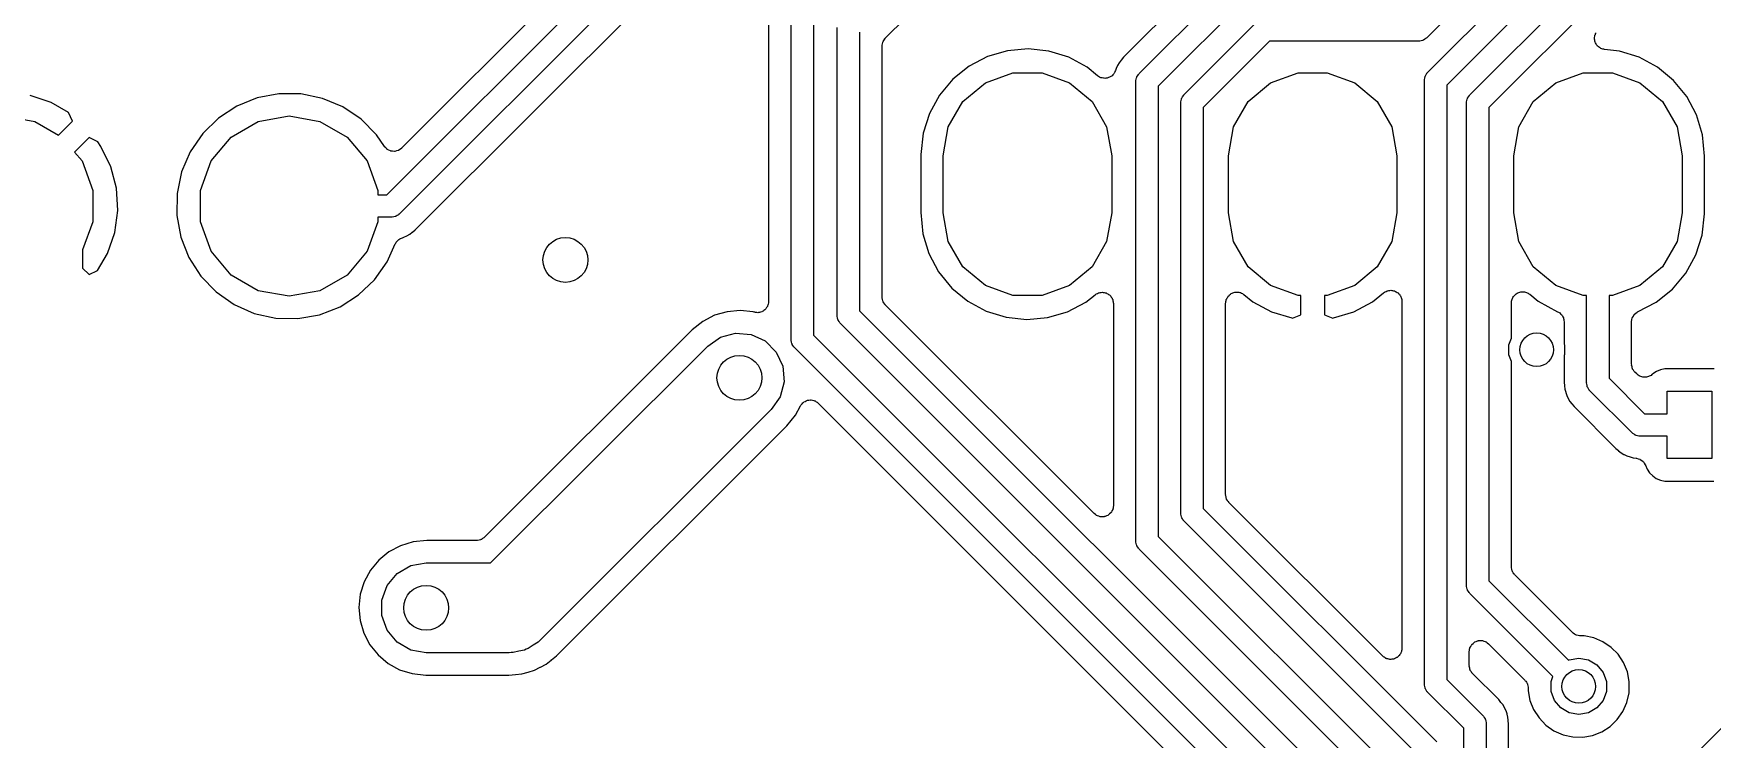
# Model space of a CAD drawing. Extents: x 69.6 to 139.6, y -158 to -61.
# Drawn here: x 91.96 to 106.91, y -119.07 to -112.78 of the extents above; entities that cross this region are included whole.
import ezdxf

# ---------------------------------------------------------------- set-up
doc = ezdxf.new("R2010")
doc.units = 0
doc.header["$MEASUREMENT"] = 0
doc.layers.add('BLACK', color=7, linetype='CONTINUOUS')

msp = doc.modelspace()

# ---------------------------------------------------------------- linework, layer by layer
at = {"layer": 'Black'}
for p, q in [((104.379, -113.129), (107.789, -109.72)), ((107.93, -109.861), (104.55, -113.241)), ((107.131, -110.061), (104.371, -112.821)), ((99.5493, -112.825), (101.654, -110.72)), ((104.754, -113.329), (107.434, -110.649)), ((107.546, -110.82), (104.925, -113.441)), ((95.1086, -114.22), (97.11, -112.219)), ((96.8807, -112.165), (95.2417, -113.804)), ((102.391, -112.275), (101.671, -112.994)), ((101.809, -113.139), (102.719, -112.229)), ((97.2807, -112.331), (95.2207, -114.391)), ((102.831, -112.4), (101.98, -113.251)), ((95.3624, -114.532), (97.4187, -112.476)), ((98.51, -112.569), (98.51, -115.17)), ((98.71, -115.51), (98.71, -112.569)), ((98.91, -112.61), (98.91, -115.469)), ((99.12, -115.295), (99.12, -112.73)), ((102.209, -113.329), (102.859, -112.679)), ((99.32, -112.771), (99.32, -115.254)), ((99.5204, -112.887), (99.5238, -112.874)), ((99.5238, -112.874), (99.526, -112.861)), ((99.526, -112.861), (99.5282, -112.858)), ((99.5282, -112.858), (99.5294, -112.853)), ((99.5294, -112.853), (99.5369, -112.843)), ((99.5369, -112.843), (99.5434, -112.831)), ((99.5434, -112.831), (99.5468, -112.829)), ((99.5468, -112.829), (99.5493, -112.825)), ((102.971, -112.85), (102.38, -113.441)), ((104.3, -112.85), (102.971, -112.85)), ((104.304, -112.849), (104.3, -112.85)), ((104.309, -112.85), (104.304, -112.849)), ((104.321, -112.846), (104.309, -112.85)), ((104.334, -112.844), (104.321, -112.846)), ((104.338, -112.842), (104.334, -112.844)), ((104.342, -112.841), (104.338, -112.842)), ((104.353, -112.833), (104.342, -112.841)), ((104.364, -112.827), (104.353, -112.833)), ((104.367, -112.823), (104.364, -112.827)), ((104.371, -112.821), (104.367, -112.823)), ((105.866, -112.817), (105.868, -112.807)), ((105.866, -112.824), (105.866, -112.817)), ((105.866, -112.832), (105.866, -112.824)), ((105.868, -112.842), (105.866, -112.832)), ((105.868, -112.807), (105.869, -112.798)), ((105.869, -112.851), (105.868, -112.842)), ((105.869, -112.798), (105.873, -112.791)), ((105.872, -112.858), (105.869, -112.851)), ((105.874, -112.866), (105.872, -112.858)), ((105.873, -112.791), (105.875, -112.783)), ((105.879, -112.874), (105.874, -112.866)), ((105.875, -112.783), (105.88, -112.775)), ((105.883, -112.883), (105.879, -112.874)), ((99.52, -112.896), (99.5208, -112.891)), ((99.52, -115.129), (99.52, -112.896)), ((99.5208, -112.891), (99.5204, -112.887)), ((100.459, -112.988), (100.295, -113.074)), ((100.637, -112.936), (100.459, -112.988)), ((100.822, -112.919), (100.637, -112.936)), ((101.006, -112.939), (100.822, -112.919)), ((101.183, -112.993), (101.006, -112.939)), ((101.346, -113.082), (101.183, -112.993)), ((101.65, -113.02), (101.632, -113.042)), ((101.651, -113.02), (101.65, -113.02)), ((101.671, -112.994), (101.651, -113.019)), ((101.651, -113.019), (101.651, -113.02)), ((105.889, -112.888), (105.883, -112.883)), ((105.893, -112.895), (105.889, -112.888)), ((105.901, -112.9), (105.893, -112.895)), ((105.908, -112.907), (105.901, -112.9)), ((105.915, -112.911), (105.908, -112.907)), ((105.921, -112.915), (105.915, -112.911)), ((105.931, -112.918), (105.921, -112.915)), ((105.939, -112.922), (105.931, -112.918)), ((105.947, -112.923), (105.939, -112.922)), ((105.955, -112.925), (105.947, -112.923)), ((106.086, -112.939), (105.955, -112.925)), ((106.263, -112.993), (106.086, -112.939)), ((106.426, -113.082), (106.263, -112.993)), ((100.295, -113.074), (100.151, -113.19)), ((100.44, -113.222), (100.685, -113.133)), ((100.685, -113.133), (100.945, -113.133)), ((100.945, -113.133), (101.19, -113.222)), ((101.439, -113.159), (101.346, -113.082)), ((101.449, -113.164), (101.439, -113.159)), ((101.458, -113.171), (101.449, -113.164)), ((101.464, -113.173), (101.458, -113.171)), ((101.469, -113.176), (101.464, -113.173)), ((101.48, -113.178), (101.469, -113.176)), ((101.491, -113.181), (101.48, -113.178)), ((101.525, -113.179), (101.514, -113.18)), ((101.531, -113.177), (101.525, -113.179)), ((101.538, -113.175), (101.531, -113.177)), ((101.547, -113.17), (101.538, -113.175)), ((101.557, -113.165), (101.547, -113.17)), ((101.562, -113.161), (101.557, -113.165)), ((101.568, -113.158), (101.562, -113.161)), ((101.575, -113.149), (101.568, -113.158)), ((101.583, -113.142), (101.575, -113.149)), ((101.586, -113.136), (101.583, -113.142)), ((101.59, -113.131), (101.586, -113.136)), ((101.594, -113.121), (101.59, -113.131)), ((101.599, -113.111), (101.594, -113.121)), ((101.604, -113.093), (101.599, -113.111)), ((101.618, -113.068), (101.604, -113.093)), ((101.632, -113.042), (101.618, -113.067)), ((101.618, -113.067), (101.618, -113.068)), ((101.618, -113.068), (101.618, -113.068)), ((101.784, -113.189), (101.786, -113.176)), ((101.786, -113.176), (101.788, -113.172)), ((101.788, -113.172), (101.789, -113.168)), ((101.789, -113.168), (101.797, -113.157)), ((101.797, -113.157), (101.803, -113.146)), ((101.803, -113.146), (101.807, -113.143)), ((101.807, -113.143), (101.809, -113.139)), ((102.98, -113.222), (103.225, -113.133)), ((103.225, -113.133), (103.485, -113.133)), ((103.485, -113.133), (103.73, -113.222)), ((104.35, -113.191), (104.354, -113.179)), ((104.354, -113.179), (104.356, -113.166)), ((104.356, -113.166), (104.358, -113.162)), ((104.358, -113.162), (104.359, -113.158)), ((104.359, -113.158), (104.367, -113.147)), ((104.367, -113.147), (104.373, -113.136)), ((104.373, -113.136), (104.377, -113.133)), ((104.377, -113.133), (104.379, -113.129)), ((105.52, -113.222), (105.765, -113.133)), ((105.765, -113.133), (106.025, -113.133)), ((106.025, -113.133), (106.27, -113.222)), ((106.569, -113.2), (106.426, -113.082)), ((94.1489, -113.319), (93.9563, -113.356)), ((94.345, -113.321), (94.1489, -113.319)), ((94.5371, -113.36), (94.345, -113.321)), ((100.151, -113.19), (100.032, -113.332)), ((100.24, -113.389), (100.44, -113.222)), ((101.19, -113.222), (101.39, -113.389)), ((101.497, -113.181), (101.491, -113.181)), ((101.504, -113.182), (101.497, -113.181)), ((101.514, -113.18), (101.504, -113.182)), ((101.78, -113.201), (101.784, -113.189)), ((101.781, -113.206), (101.78, -113.201)), ((101.78, -113.21), (101.781, -113.206)), ((101.78, -117.305), (101.78, -113.21)), ((101.98, -113.251), (101.98, -117.264)), ((102.78, -113.389), (102.98, -113.222)), ((103.73, -113.222), (103.93, -113.389)), ((104.351, -113.196), (104.35, -113.191)), ((104.35, -113.2), (104.351, -113.196)), ((104.35, -118.58), (104.35, -113.2)), ((104.55, -113.241), (104.55, -118.539)), ((105.32, -113.389), (105.52, -113.222)), ((106.27, -113.222), (106.47, -113.389)), ((106.686, -113.343), (106.569, -113.2)), ((92.1216, -113.397), (91.9342, -113.333)), ((92.2743, -113.486), (92.1216, -113.397)), ((93.7745, -113.43), (93.6104, -113.537)), ((93.9563, -113.356), (93.7745, -113.43)), ((94.7179, -113.436), (94.5371, -113.36)), ((94.8805, -113.546), (94.7179, -113.436)), ((100.032, -113.332), (99.9423, -113.495)), ((100.11, -113.615), (100.24, -113.389)), ((101.39, -113.389), (101.52, -113.615)), ((102.18, -113.391), (102.184, -113.379)), ((102.181, -113.396), (102.18, -113.391)), ((102.18, -113.4), (102.181, -113.396)), ((102.18, -117.055), (102.18, -113.4)), ((102.184, -113.379), (102.186, -113.366)), ((102.186, -113.366), (102.188, -113.362)), ((102.188, -113.362), (102.189, -113.358)), ((102.189, -113.358), (102.197, -113.347)), ((102.197, -113.347), (102.203, -113.336)), ((102.203, -113.336), (102.207, -113.333)), ((102.207, -113.333), (102.209, -113.329)), ((102.38, -113.441), (102.38, -117.014)), ((102.65, -113.615), (102.78, -113.389)), ((103.93, -113.389), (104.06, -113.615)), ((104.725, -113.391), (104.729, -113.379)), ((104.726, -113.396), (104.725, -113.391)), ((104.725, -113.4), (104.726, -113.396)), ((104.725, -117.7), (104.725, -113.4)), ((104.729, -113.379), (104.731, -113.366)), ((104.731, -113.366), (104.733, -113.362)), ((104.733, -113.362), (104.734, -113.358)), ((104.734, -113.358), (104.742, -113.347)), ((104.742, -113.347), (104.748, -113.336)), ((104.748, -113.336), (104.752, -113.333)), ((104.752, -113.333), (104.754, -113.329)), ((104.925, -113.441), (104.925, -117.659)), ((105.19, -113.615), (105.32, -113.389)), ((106.47, -113.389), (106.6, -113.615)), ((106.773, -113.507), (106.686, -113.343)), ((91.7, -113.517), (91.9747, -113.565)), ((91.9747, -113.565), (92.1848, -113.687)), ((92.1848, -113.687), (92.31, -113.562)), ((92.31, -113.562), (92.2743, -113.486)), ((93.6104, -113.537), (93.4702, -113.674)), ((93.7238, -113.705), (93.9653, -113.565)), ((93.9653, -113.565), (94.24, -113.517)), ((94.24, -113.517), (94.5147, -113.565)), ((94.5147, -113.565), (94.7562, -113.705)), ((95.0187, -113.685), (94.8805, -113.546)), ((99.9423, -113.495), (99.8862, -113.671)), ((100.065, -113.871), (100.11, -113.615)), ((101.52, -113.615), (101.565, -113.871)), ((102.605, -113.871), (102.65, -113.615)), ((104.06, -113.615), (104.105, -113.871)), ((105.145, -113.871), (105.19, -113.615)), ((106.6, -113.615), (106.645, -113.871)), ((106.826, -113.684), (106.773, -113.507)), ((92.4585, -113.71), (92.3291, -113.839)), ((92.5375, -113.747), (92.4585, -113.71)), ((92.5644, -113.788), (92.5375, -113.747)), ((93.4702, -113.674), (93.3594, -113.836)), ((93.5445, -113.918), (93.7238, -113.705)), ((94.7562, -113.705), (94.9355, -113.918)), ((95.0877, -113.789), (95.0187, -113.685)), ((99.8862, -113.671), (99.8651, -113.86)), ((106.845, -113.874), (106.826, -113.684)), ((92.3291, -113.839), (92.3955, -113.918)), ((92.3955, -113.918), (92.4909, -114.181)), ((92.6521, -113.969), (92.5644, -113.788)), ((93.3594, -113.836), (93.2822, -114.016)), ((93.4491, -114.181), (93.5445, -113.918)), ((94.9355, -113.918), (95.0309, -114.181)), ((95.0885, -113.79), (95.0877, -113.789)), ((95.089, -113.791), (95.0885, -113.79)), ((95.1005, -113.802), (95.089, -113.791)), ((95.1116, -113.814), (95.1005, -113.802)), ((95.1127, -113.814), (95.1116, -113.814)), ((95.1136, -113.815), (95.1127, -113.814)), ((95.1283, -113.822), (95.1136, -113.815)), ((95.1427, -113.829), (95.1283, -113.822)), ((95.1439, -113.829), (95.1427, -113.829)), ((95.1451, -113.83), (95.1439, -113.829)), ((95.1612, -113.831), (95.1451, -113.83)), ((95.1772, -113.833), (95.1612, -113.831)), ((95.1784, -113.833), (95.1772, -113.833)), ((95.1797, -113.833), (95.1784, -113.833)), ((95.1953, -113.829), (95.1797, -113.833)), ((95.211, -113.825), (95.1953, -113.829)), ((95.212, -113.824), (95.211, -113.825)), ((95.2132, -113.824), (95.212, -113.824)), ((95.2265, -113.815), (95.2132, -113.824)), ((95.2399, -113.806), (95.2265, -113.815)), ((95.2406, -113.805), (95.2399, -113.806)), ((95.2417, -113.804), (95.2406, -113.805)), ((99.8651, -113.86), (99.865, -113.869)), ((99.865, -113.869), (99.865, -114.376)), ((100.065, -114.379), (100.065, -113.871)), ((101.565, -113.871), (101.565, -114.379)), ((102.605, -114.379), (102.605, -113.871)), ((104.105, -113.871), (104.105, -114.379)), ((105.145, -114.379), (105.145, -113.871)), ((106.645, -113.871), (106.645, -114.379)), ((106.845, -114.381), (106.845, -113.874)), ((92.7022, -114.16), (92.6521, -113.969)), ((93.2822, -114.016), (93.2414, -114.208)), ((92.4909, -114.181), (92.4909, -114.459)), ((92.7142, -114.358), (92.7022, -114.16)), ((93.2414, -114.208), (93.2387, -114.404)), ((93.4491, -114.459), (93.4491, -114.181)), ((95.0309, -114.181), (95.0309, -114.22)), ((95.0309, -114.22), (95.1086, -114.22)), ((92.6875, -114.554), (92.7142, -114.358)), ((92.4909, -114.459), (92.4, -114.709)), ((93.2387, -114.404), (93.2741, -114.597)), ((93.5445, -114.722), (93.4491, -114.459)), ((95.0309, -114.459), (94.9355, -114.722)), ((95.15, -114.42), (95.0309, -114.42)), ((95.0309, -114.42), (95.0309, -114.459)), ((95.1543, -114.419), (95.15, -114.42)), ((95.1587, -114.42), (95.1543, -114.419)), ((95.1713, -114.416), (95.1587, -114.42)), ((95.1842, -114.414), (95.1713, -114.416)), ((95.188, -114.412), (95.1842, -114.414)), ((95.1923, -114.411), (95.188, -114.412)), ((95.203, -114.403), (95.1923, -114.411)), ((95.2143, -114.397), (95.203, -114.403)), ((95.2171, -114.393), (95.2143, -114.397)), ((95.2207, -114.391), (95.2171, -114.393)), ((99.865, -114.376), (99.8836, -114.566)), ((100.11, -114.635), (100.065, -114.379)), ((101.565, -114.379), (101.52, -114.635)), ((102.65, -114.635), (102.605, -114.379)), ((104.105, -114.379), (104.06, -114.635)), ((105.19, -114.635), (105.145, -114.379)), ((106.645, -114.379), (106.6, -114.635)), ((106.824, -114.579), (106.845, -114.39)), ((106.845, -114.39), (106.845, -114.381)), ((92.6232, -114.742), (92.6875, -114.554)), ((93.2741, -114.597), (93.3463, -114.779)), ((95.1137, -114.816), (95.1845, -114.657)), ((95.1845, -114.657), (95.1893, -114.65)), ((95.1893, -114.65), (95.1928, -114.642)), ((95.1928, -114.642), (95.1989, -114.636)), ((95.1989, -114.636), (95.2039, -114.629)), ((95.2039, -114.629), (95.2109, -114.623)), ((95.2109, -114.623), (95.2168, -114.617)), ((95.2168, -114.617), (95.2248, -114.613)), ((95.2248, -114.613), (95.232, -114.608)), ((95.232, -114.608), (95.2403, -114.606)), ((95.2403, -114.606), (95.248, -114.602)), ((95.248, -114.602), (95.2627, -114.598)), ((95.2627, -114.598), (95.2881, -114.584)), ((95.2881, -114.584), (95.2886, -114.584)), ((95.2886, -114.584), (95.289, -114.584)), ((95.289, -114.584), (95.3145, -114.57)), ((95.3145, -114.57), (95.3368, -114.552)), ((95.3368, -114.552), (95.3373, -114.552)), ((95.3373, -114.552), (95.3376, -114.552)), ((95.3376, -114.552), (95.3624, -114.532)), ((99.8836, -114.566), (99.9371, -114.743)), ((100.24, -114.861), (100.11, -114.635)), ((101.52, -114.635), (101.39, -114.861)), ((102.78, -114.861), (102.65, -114.635)), ((104.06, -114.635), (103.93, -114.861)), ((105.32, -114.861), (105.19, -114.635)), ((106.6, -114.635), (106.47, -114.861)), ((106.768, -114.755), (106.824, -114.579)), ((92.4, -114.709), (92.4, -114.872)), ((92.5345, -114.894), (92.6232, -114.742)), ((93.3463, -114.779), (93.4525, -114.944)), ((93.7238, -114.935), (93.5445, -114.722)), ((94.9355, -114.722), (94.7562, -114.935)), ((95.0007, -114.977), (95.1137, -114.816)), ((99.9371, -114.743), (100.024, -114.907)), ((106.678, -114.918), (106.768, -114.755)), ((92.4, -114.872), (92.4585, -114.93)), ((92.4585, -114.93), (92.5345, -114.894)), ((93.4525, -114.944), (93.5887, -115.085)), ((93.9653, -115.075), (93.7238, -114.935)), ((94.7562, -114.935), (94.5147, -115.075)), ((100.024, -114.907), (100.141, -115.05)), ((100.44, -115.028), (100.24, -114.861)), ((101.39, -114.861), (101.19, -115.028)), ((102.98, -115.028), (102.78, -114.861)), ((103.93, -114.861), (103.73, -115.028)), ((105.52, -115.028), (105.32, -114.861)), ((106.47, -114.861), (106.27, -115.028)), ((106.559, -115.06), (106.678, -114.918)), ((93.5887, -115.085), (93.7498, -115.197)), ((94.24, -115.123), (93.9653, -115.075)), ((94.5147, -115.075), (94.24, -115.123)), ((94.6931, -115.217), (94.8586, -115.112)), ((94.8586, -115.112), (95.0007, -114.977)), ((100.141, -115.05), (100.284, -115.168)), ((100.685, -115.117), (100.44, -115.028)), ((100.945, -115.117), (100.685, -115.117)), ((101.19, -115.028), (100.945, -115.117)), ((101.335, -115.176), (101.417, -115.11)), ((101.417, -115.11), (101.424, -115.106)), ((101.424, -115.106), (101.43, -115.101)), ((101.43, -115.101), (101.439, -115.098)), ((101.439, -115.098), (101.448, -115.093)), ((101.448, -115.093), (101.455, -115.092)), ((101.455, -115.092), (101.463, -115.089)), ((101.463, -115.089), (101.472, -115.089)), ((101.472, -115.089), (101.482, -115.088)), ((101.482, -115.088), (101.49, -115.089)), ((101.49, -115.089), (101.497, -115.089)), ((101.497, -115.089), (101.507, -115.092)), ((101.507, -115.092), (101.516, -115.094)), ((101.516, -115.094), (101.523, -115.098)), ((101.523, -115.098), (101.53, -115.101)), ((101.53, -115.101), (101.537, -115.107)), ((101.537, -115.107), (101.546, -115.112)), ((101.546, -115.112), (101.551, -115.118)), ((101.551, -115.118), (101.557, -115.123)), ((102.599, -115.13), (102.603, -115.122)), ((102.603, -115.122), (102.61, -115.116)), ((102.61, -115.116), (102.615, -115.11)), ((102.615, -115.11), (102.623, -115.105)), ((102.623, -115.105), (102.63, -115.099)), ((102.63, -115.099), (102.638, -115.096)), ((102.638, -115.096), (102.645, -115.092)), ((102.645, -115.092), (102.654, -115.09)), ((102.654, -115.09), (102.663, -115.087)), ((102.663, -115.087), (102.671, -115.087)), ((102.671, -115.087), (102.679, -115.086)), ((102.679, -115.086), (102.688, -115.087)), ((102.688, -115.087), (102.697, -115.087)), ((102.697, -115.087), (102.705, -115.09)), ((102.705, -115.09), (102.713, -115.091)), ((102.713, -115.091), (102.721, -115.096)), ((102.721, -115.096), (102.73, -115.099)), ((102.73, -115.099), (102.736, -115.104)), ((102.736, -115.104), (102.743, -115.108)), ((102.743, -115.108), (102.822, -115.173)), ((103.225, -115.117), (102.98, -115.028)), ((103.25, -115.117), (103.225, -115.117)), ((103.25, -115.289), (103.25, -115.117)), ((103.485, -115.117), (103.46, -115.117)), ((103.46, -115.117), (103.46, -115.289)), ((103.73, -115.028), (103.485, -115.117)), ((103.888, -115.173), (103.987, -115.092)), ((103.987, -115.092), (103.994, -115.088)), ((103.994, -115.088), (104, -115.083)), ((104, -115.083), (104.009, -115.08)), ((104.009, -115.08), (104.017, -115.075)), ((104.017, -115.075), (104.025, -115.074)), ((104.025, -115.074), (104.033, -115.071)), ((104.033, -115.071), (104.042, -115.071)), ((104.042, -115.071), (104.051, -115.069)), ((104.051, -115.069), (104.059, -115.071)), ((104.059, -115.071), (104.067, -115.071)), ((104.067, -115.071), (104.076, -115.074)), ((104.076, -115.074), (104.085, -115.076)), ((104.085, -115.076), (104.092, -115.08)), ((104.092, -115.08), (104.1, -115.083)), ((104.1, -115.083), (104.107, -115.089)), ((104.107, -115.089), (104.115, -115.094)), ((104.115, -115.094), (104.12, -115.1)), ((104.12, -115.1), (104.127, -115.105)), ((104.127, -115.105), (104.131, -115.113)), ((104.131, -115.113), (104.137, -115.12)), ((104.137, -115.12), (104.14, -115.128)), ((105.144, -115.127), (105.148, -115.119)), ((105.148, -115.119), (105.155, -115.114)), ((105.155, -115.114), (105.16, -115.107)), ((105.16, -115.107), (105.168, -115.102)), ((105.168, -115.102), (105.175, -115.097)), ((105.175, -115.097), (105.183, -115.094)), ((105.183, -115.094), (105.19, -115.09)), ((105.19, -115.09), (105.199, -115.088)), ((105.199, -115.088), (105.208, -115.085)), ((105.208, -115.085), (105.216, -115.085)), ((105.216, -115.085), (105.224, -115.083)), ((105.224, -115.083), (105.233, -115.085)), ((105.233, -115.085), (105.242, -115.085)), ((105.242, -115.085), (105.25, -115.088)), ((105.25, -115.088), (105.259, -115.089)), ((105.259, -115.089), (105.266, -115.094)), ((105.266, -115.094), (105.275, -115.097)), ((105.275, -115.097), (105.281, -115.102)), ((105.281, -115.102), (105.289, -115.106)), ((105.289, -115.106), (105.364, -115.168)), ((105.765, -115.117), (105.52, -115.028)), ((105.795, -115.117), (105.765, -115.117)), ((105.795, -115.895), (105.795, -115.117)), ((106.025, -115.117), (105.995, -115.117)), ((105.995, -115.117), (105.995, -115.854)), ((106.27, -115.028), (106.025, -115.117)), ((106.415, -115.176), (106.559, -115.06)), ((93.7498, -115.197), (93.9295, -115.276)), ((94.5102, -115.288), (94.6931, -115.217)), ((98.1397, -115.261), (98.0274, -115.293)), ((98.2563, -115.251), (98.1397, -115.261)), ((98.3726, -115.263), (98.2563, -115.251)), ((98.3801, -115.265), (98.3726, -115.263)), ((98.3865, -115.266), (98.3801, -115.265)), ((98.3926, -115.269), (98.3865, -115.266)), ((98.4036, -115.269), (98.3926, -115.269)), ((98.4145, -115.27), (98.4036, -115.269)), ((98.4209, -115.269), (98.4145, -115.27)), ((98.4274, -115.269), (98.4209, -115.269)), ((98.4377, -115.265), (98.4274, -115.269)), ((98.4484, -115.262), (98.4377, -115.265)), ((98.4539, -115.259), (98.4484, -115.262)), ((98.46, -115.257), (98.4539, -115.259)), ((98.4684, -115.25), (98.46, -115.257)), ((98.4777, -115.244), (98.4684, -115.25)), ((98.4816, -115.239), (98.4777, -115.244)), ((98.4866, -115.234), (98.4816, -115.239)), ((98.4921, -115.225), (98.4866, -115.234)), ((98.4988, -115.216), (98.4921, -115.225)), ((98.5007, -115.21), (98.4988, -115.216)), ((98.504, -115.204), (98.5007, -115.21)), ((98.5059, -115.193), (98.504, -115.204)), ((98.5092, -115.183), (98.5059, -115.193)), ((98.51, -115.17), (98.5089, -115.176)), ((98.5089, -115.176), (98.5092, -115.183)), ((99.32, -115.254), (103.671, -119.604)), ((99.5208, -115.134), (99.52, -115.129)), ((99.5204, -115.138), (99.5208, -115.134)), ((99.5238, -115.151), (99.5204, -115.138)), ((99.526, -115.164), (99.5238, -115.151)), ((99.5282, -115.167), (99.526, -115.164)), ((99.5294, -115.172), (99.5282, -115.167)), ((99.5369, -115.182), (99.5294, -115.172)), ((99.5434, -115.194), (99.5369, -115.182)), ((99.5468, -115.196), (99.5434, -115.194)), ((99.5493, -115.2), (99.5468, -115.196)), ((101.409, -117.06), (99.5493, -115.2)), ((100.284, -115.168), (100.447, -115.257)), ((100.447, -115.257), (100.624, -115.311)), ((100.993, -115.314), (101.171, -115.262)), ((101.171, -115.262), (101.335, -115.176)), ((101.557, -115.123), (101.561, -115.132)), ((101.561, -115.132), (101.568, -115.139)), ((101.568, -115.139), (101.57, -115.147)), ((101.57, -115.147), (101.574, -115.153)), ((101.574, -115.153), (101.576, -115.163)), ((101.576, -115.163), (101.579, -115.172)), ((101.579, -115.172), (101.579, -115.18)), ((101.579, -115.18), (101.58, -115.187)), ((101.58, -115.187), (101.58, -116.989)), ((102.58, -115.186), (102.581, -115.178)), ((102.58, -116.889), (102.58, -115.186)), ((102.581, -115.17), (102.584, -115.161)), ((102.581, -115.178), (102.581, -115.17)), ((102.584, -115.161), (102.586, -115.152)), ((102.586, -115.152), (102.59, -115.145)), ((102.59, -115.145), (102.593, -115.137)), ((102.593, -115.137), (102.599, -115.13)), ((102.822, -115.173), (102.987, -115.261)), ((102.987, -115.261), (103.17, -115.317)), ((103.54, -115.317), (103.723, -115.261)), ((103.723, -115.261), (103.888, -115.173)), ((104.14, -115.128), (104.144, -115.135)), ((104.144, -115.135), (104.146, -115.144)), ((104.146, -115.144), (104.149, -115.153)), ((104.149, -115.153), (104.149, -115.161)), ((104.149, -115.161), (104.15, -115.169)), ((104.15, -115.169), (104.15, -118.259)), ((105.125, -115.183), (105.126, -115.175)), ((105.125, -115.496), (105.125, -115.183)), ((105.126, -115.167), (105.129, -115.158)), ((105.126, -115.175), (105.126, -115.167)), ((105.129, -115.158), (105.131, -115.149)), ((105.131, -115.149), (105.135, -115.142)), ((105.135, -115.142), (105.138, -115.134)), ((105.138, -115.134), (105.144, -115.127)), ((105.364, -115.168), (105.536, -115.261)), ((105.536, -115.261), (105.536, -115.261)), ((105.536, -115.261), (105.545, -115.265)), ((105.545, -115.265), (105.55, -115.269)), ((105.55, -115.269), (105.555, -115.272)), ((105.555, -115.272), (105.563, -115.28)), ((106.233, -115.275), (106.245, -115.265)), ((106.245, -115.265), (106.247, -115.264)), ((106.247, -115.264), (106.249, -115.263)), ((106.249, -115.263), (106.415, -115.176)), ((93.9295, -115.276), (94.121, -115.318)), ((94.121, -115.318), (94.3171, -115.322)), ((94.3171, -115.322), (94.5102, -115.288)), ((97.9235, -115.347), (97.8285, -115.423)), ((98.0274, -115.293), (97.9235, -115.347)), ((99.1208, -115.299), (99.12, -115.295)), ((99.1204, -115.304), (99.1208, -115.299)), ((99.1238, -115.316), (99.1204, -115.304)), ((99.126, -115.329), (99.1238, -115.316)), ((99.1282, -115.333), (99.126, -115.329)), ((99.1294, -115.337), (99.1282, -115.333)), ((99.1369, -115.348), (99.1294, -115.337)), ((99.1434, -115.359), (99.1369, -115.348)), ((99.1468, -115.362), (99.1434, -115.359)), ((99.1493, -115.366), (99.1468, -115.362)), ((103.5, -119.716), (99.1493, -115.366)), ((100.624, -115.311), (100.808, -115.331)), ((100.808, -115.331), (100.993, -115.314)), ((103.17, -115.317), (103.175, -115.318)), ((103.175, -115.318), (103.25, -115.289)), ((103.46, -115.289), (103.535, -115.318)), ((103.535, -115.318), (103.54, -115.317)), ((105.563, -115.28), (105.572, -115.287)), ((105.572, -115.287), (105.575, -115.293)), ((105.575, -115.293), (105.579, -115.297)), ((105.579, -115.297), (105.583, -115.308)), ((105.583, -115.308), (105.589, -115.317)), ((105.589, -115.317), (105.59, -115.323)), ((105.59, -115.323), (105.593, -115.329)), ((105.593, -115.329), (105.593, -115.34)), ((105.593, -115.34), (105.595, -115.351)), ((105.595, -115.351), (105.595, -115.551)), ((106.195, -115.347), (106.198, -115.332)), ((106.195, -115.349), (106.195, -115.347)), ((106.195, -115.351), (106.195, -115.349)), ((106.195, -115.729), (106.195, -115.351)), ((106.198, -115.332), (106.201, -115.317)), ((106.201, -115.317), (106.202, -115.315)), ((106.202, -115.315), (106.203, -115.313)), ((106.203, -115.313), (106.211, -115.3)), ((106.211, -115.3), (106.218, -115.287)), ((106.218, -115.287), (106.22, -115.286)), ((106.22, -115.286), (106.221, -115.284)), ((106.221, -115.284), (106.233, -115.275)), ((97.8255, -115.426), (95.9808, -117.271)), ((96.0343, -117.5), (97.9672, -115.567)), ((97.8285, -115.423), (97.8255, -115.426)), ((97.9672, -115.567), (98.081, -115.487)), ((98.081, -115.487), (98.2151, -115.452)), ((98.2151, -115.452), (98.3535, -115.464)), ((98.3535, -115.464), (98.4794, -115.522)), ((98.4794, -115.522), (98.5777, -115.621)), ((98.7108, -115.514), (98.71, -115.51)), ((98.7104, -115.519), (98.7108, -115.514)), ((98.7138, -115.531), (98.7104, -115.519)), ((98.716, -115.544), (98.7138, -115.531)), ((98.7182, -115.548), (98.716, -115.544)), ((98.7194, -115.552), (98.7182, -115.548)), ((98.7269, -115.563), (98.7194, -115.552)), ((98.7334, -115.574), (98.7269, -115.563)), ((98.91, -115.469), (103.271, -119.829)), ((105.103, -115.556), (105.125, -115.496)), ((105.103, -115.644), (105.103, -115.556)), ((105.595, -115.551), (105.597, -115.556)), ((105.597, -115.556), (105.597, -115.644)), ((98.5777, -115.621), (98.6364, -115.746)), ((98.7368, -115.577), (98.7334, -115.574)), ((98.7393, -115.581), (98.7368, -115.577)), ((103.1, -119.941), (98.7393, -115.581)), ((105.125, -115.704), (105.103, -115.644)), ((105.125, -117.534), (105.125, -115.704)), ((105.597, -115.644), (105.595, -115.649)), ((105.595, -115.649), (105.595, -115.89)), ((98.6364, -115.746), (98.6485, -115.885)), ((105.995, -115.854), (106.311, -116.17)), ((106.196, -115.734), (106.195, -115.729)), ((106.195, -115.738), (106.196, -115.734)), ((106.199, -115.751), (106.195, -115.738)), ((106.201, -115.764), (106.199, -115.751)), ((106.203, -115.767), (106.201, -115.764)), ((106.204, -115.772), (106.203, -115.767)), ((106.212, -115.782), (106.204, -115.772)), ((106.218, -115.794), (106.212, -115.782)), ((106.222, -115.796), (106.218, -115.794)), ((106.224, -115.8), (106.222, -115.796)), ((106.241, -115.816), (106.224, -115.8)), ((106.248, -115.821), (106.241, -115.816)), ((106.254, -115.827), (106.248, -115.821)), ((106.262, -115.831), (106.254, -115.827)), ((106.269, -115.836), (106.262, -115.831)), ((106.277, -115.839), (106.269, -115.836)), ((106.285, -115.842), (106.277, -115.839)), ((106.294, -115.843), (106.285, -115.842)), ((106.303, -115.845), (106.294, -115.843)), ((106.311, -115.845), (106.303, -115.845)), ((106.32, -115.845), (106.311, -115.845)), ((106.328, -115.843), (106.32, -115.845)), ((106.337, -115.842), (106.328, -115.843)), ((106.345, -115.839), (106.337, -115.842)), ((106.353, -115.836), (106.345, -115.839)), ((106.361, -115.831), (106.353, -115.836)), ((106.369, -115.828), (106.361, -115.831)), ((106.375, -115.822), (106.369, -115.828)), ((106.382, -115.817), (106.375, -115.822)), ((106.384, -115.815), (106.382, -115.817)), ((106.417, -115.793), (106.384, -115.815)), ((106.453, -115.778), (106.417, -115.793)), ((106.491, -115.77), (106.453, -115.778)), ((106.882, -115.77), (106.491, -115.77)), ((106.931, -115.77), (106.882, -115.77)), ((98.6125, -116.019), (98.5328, -116.133)), ((98.6485, -115.885), (98.6125, -116.019)), ((105.595, -115.89), (105.598, -115.922)), ((105.598, -115.922), (105.598, -115.923)), ((105.598, -115.923), (105.598, -115.923)), ((105.598, -115.923), (105.601, -115.952)), ((105.601, -115.952), (105.609, -115.979)), ((105.609, -115.979), (105.609, -115.98)), ((105.609, -115.98), (105.609, -115.98)), ((105.609, -115.98), (105.617, -116.008)), ((105.617, -116.008), (105.631, -116.033)), ((105.796, -115.899), (105.795, -115.895)), ((105.795, -115.904), (105.796, -115.899)), ((105.799, -115.916), (105.795, -115.904)), ((105.801, -115.929), (105.799, -115.916)), ((105.803, -115.933), (105.801, -115.929)), ((105.804, -115.937), (105.803, -115.933)), ((105.812, -115.948), (105.804, -115.937)), ((105.818, -115.959), (105.812, -115.948)), ((105.822, -115.962), (105.818, -115.959)), ((105.824, -115.966), (105.822, -115.962)), ((106.199, -116.341), (105.824, -115.966)), ((106.511, -116.17), (106.511, -115.97)), ((106.511, -115.97), (106.91, -115.97)), ((106.91, -115.97), (106.91, -116.57)), ((98.5328, -116.133), (96.4828, -118.183)), ((98.7482, -116.184), (98.7931, -116.1)), ((98.7931, -116.1), (98.7968, -116.095)), ((98.7968, -116.095), (98.7993, -116.09)), ((98.7993, -116.09), (98.8075, -116.081)), ((98.8075, -116.081), (98.8146, -116.072)), ((98.8146, -116.072), (98.8197, -116.069)), ((98.8197, -116.069), (98.8239, -116.065)), ((98.8239, -116.065), (98.8343, -116.06)), ((98.8343, -116.06), (98.8441, -116.054)), ((98.8441, -116.054), (98.85, -116.053)), ((98.85, -116.053), (98.8554, -116.05)), ((98.8554, -116.05), (98.8668, -116.049)), ((98.8668, -116.049), (98.8781, -116.047)), ((98.8781, -116.047), (98.884, -116.048)), ((98.884, -116.048), (98.89, -116.047)), ((98.89, -116.047), (98.9011, -116.05)), ((98.9011, -116.05), (98.9125, -116.052)), ((98.9125, -116.052), (98.9178, -116.055)), ((98.9178, -116.055), (98.9235, -116.056)), ((98.9235, -116.056), (98.933, -116.063)), ((98.933, -116.063), (98.9431, -116.068)), ((98.9431, -116.068), (98.9471, -116.073)), ((98.9471, -116.073), (98.952, -116.076)), ((98.952, -116.076), (102.871, -119.995)), ((105.631, -116.033), (105.631, -116.034)), ((105.631, -116.034), (105.631, -116.034)), ((105.631, -116.034), (105.645, -116.06)), ((105.645, -116.06), (105.663, -116.082)), ((105.663, -116.082), (105.663, -116.082)), ((105.663, -116.082), (105.663, -116.083)), ((105.663, -116.083), (105.683, -116.107)), ((105.683, -116.107), (106.054, -116.479)), ((96.6245, -118.324), (98.6708, -116.278)), ((98.6708, -116.278), (98.7482, -116.184)), ((106.311, -116.17), (106.511, -116.17)), ((106.203, -116.343), (106.199, -116.341)), ((106.206, -116.347), (106.203, -116.343)), ((106.217, -116.353), (106.206, -116.347)), ((106.228, -116.361), (106.217, -116.353)), ((106.232, -116.362), (106.228, -116.361)), ((106.236, -116.364), (106.232, -116.362)), ((106.249, -116.366), (106.236, -116.364)), ((106.261, -116.37), (106.249, -116.366)), ((106.266, -116.369), (106.261, -116.37)), ((106.27, -116.37), (106.266, -116.369)), ((106.511, -116.37), (106.27, -116.37)), ((106.511, -116.57), (106.511, -116.37)), ((106.054, -116.479), (106.079, -116.499)), ((106.079, -116.499), (106.08, -116.499)), ((106.08, -116.499), (106.08, -116.5)), ((106.08, -116.5), (106.102, -116.518)), ((106.102, -116.518), (106.127, -116.532)), ((106.127, -116.532), (106.128, -116.532)), ((106.128, -116.532), (106.128, -116.532)), ((106.128, -116.532), (106.153, -116.546)), ((106.153, -116.546), (106.181, -116.554)), ((106.181, -116.554), (106.181, -116.555)), ((106.181, -116.555), (106.182, -116.555)), ((106.182, -116.555), (106.209, -116.563)), ((106.209, -116.563), (106.236, -116.566)), ((106.236, -116.566), (106.238, -116.567)), ((106.238, -116.567), (106.239, -116.567)), ((106.239, -116.567), (106.254, -116.571)), ((106.254, -116.571), (106.27, -116.576)), ((106.27, -116.576), (106.271, -116.577)), ((106.271, -116.577), (106.272, -116.577)), ((106.272, -116.577), (106.285, -116.587)), ((106.285, -116.587), (106.298, -116.596)), ((106.298, -116.596), (106.299, -116.597)), ((106.299, -116.597), (106.3, -116.598)), ((106.3, -116.598), (106.308, -116.612)), ((106.308, -116.612), (106.317, -116.625)), ((106.91, -116.57), (106.511, -116.57)), ((109.342, -116.623), (106.229, -119.737)), ((106.317, -116.625), (106.318, -116.626)), ((106.318, -116.626), (106.319, -116.628)), ((106.319, -116.628), (106.334, -116.664)), ((106.334, -116.664), (106.355, -116.697)), ((106.355, -116.697), (106.383, -116.725)), ((106.383, -116.725), (106.415, -116.747)), ((106.415, -116.747), (106.452, -116.762)), ((106.452, -116.762), (106.49, -116.77)), ((102.581, -116.894), (102.58, -116.889)), ((102.58, -116.898), (102.581, -116.894)), ((102.584, -116.911), (102.58, -116.898)), ((102.586, -116.924), (102.584, -116.911)), ((106.49, -116.77), (106.539, -116.77)), ((106.539, -116.77), (106.929, -116.77)), ((101.42, -117.068), (101.409, -117.06)), ((101.547, -117.062), (101.537, -117.071)), ((101.557, -117.054), (101.547, -117.062)), ((101.559, -117.05), (101.557, -117.054)), ((101.562, -117.047), (101.559, -117.05)), ((101.567, -117.035), (101.562, -117.047)), ((101.574, -117.024), (101.567, -117.035)), ((101.575, -117.019), (101.574, -117.024)), ((101.577, -117.015), (101.575, -117.019)), ((101.578, -117.002), (101.577, -117.015)), ((101.58, -116.989), (101.578, -117.002)), ((102.181, -117.059), (102.18, -117.055)), ((102.18, -117.064), (102.181, -117.059)), ((102.184, -117.076), (102.18, -117.064)), ((102.38, -117.014), (104.461, -119.094)), ((102.588, -116.927), (102.586, -116.924)), ((102.589, -116.932), (102.588, -116.927)), ((102.597, -116.942), (102.589, -116.932)), ((102.603, -116.954), (102.597, -116.942)), ((102.607, -116.956), (102.603, -116.954)), ((102.609, -116.96), (102.607, -116.956)), ((103.979, -118.33), (102.609, -116.96)), ((101.43, -117.076), (101.42, -117.068)), ((101.434, -117.077), (101.43, -117.076)), ((101.438, -117.08), (101.434, -117.077)), ((101.45, -117.083), (101.438, -117.08)), ((101.463, -117.088), (101.45, -117.083)), ((101.467, -117.088), (101.463, -117.088)), ((101.471, -117.089), (101.467, -117.088)), ((101.484, -117.088), (101.471, -117.089)), ((101.497, -117.088), (101.484, -117.088)), ((101.501, -117.086), (101.497, -117.088)), ((101.506, -117.086), (101.501, -117.086)), ((101.518, -117.08), (101.506, -117.086)), ((101.53, -117.076), (101.518, -117.08)), ((101.533, -117.073), (101.53, -117.076)), ((101.537, -117.071), (101.533, -117.073)), ((102.186, -117.089), (102.184, -117.076)), ((102.188, -117.093), (102.186, -117.089)), ((102.189, -117.097), (102.188, -117.093)), ((102.197, -117.108), (102.189, -117.097)), ((102.203, -117.119), (102.197, -117.108)), ((102.207, -117.122), (102.203, -117.119)), ((102.209, -117.126), (102.207, -117.122)), ((104.29, -119.206), (102.209, -117.126)), ((95.2315, -117.346), (95.1282, -117.401)), ((95.3436, -117.312), (95.2315, -117.346)), ((95.4649, -117.3), (95.3436, -117.312)), ((95.91, -117.3), (95.4649, -117.3)), ((95.9144, -117.299), (95.91, -117.3)), ((95.9188, -117.3), (95.9144, -117.299)), ((95.9314, -117.296), (95.9188, -117.3)), ((95.9443, -117.294), (95.9314, -117.296)), ((95.9481, -117.292), (95.9443, -117.294)), ((95.9523, -117.291), (95.9481, -117.292)), ((95.963, -117.283), (95.9523, -117.291)), ((95.9743, -117.277), (95.963, -117.283)), ((95.9772, -117.273), (95.9743, -117.277)), ((95.9808, -117.271), (95.9772, -117.273)), ((101.781, -117.309), (101.78, -117.305)), ((101.78, -117.314), (101.781, -117.309)), ((101.784, -117.326), (101.78, -117.314)), ((101.786, -117.339), (101.784, -117.326)), ((101.788, -117.343), (101.786, -117.339)), ((101.789, -117.347), (101.788, -117.343)), ((101.797, -117.358), (101.789, -117.347)), ((101.803, -117.369), (101.797, -117.358)), ((101.98, -117.264), (104.071, -119.354)), ((95.0376, -117.475), (94.963, -117.565)), ((95.1282, -117.401), (95.0376, -117.475)), ((95.3232, -117.524), (95.46, -117.5)), ((95.46, -117.5), (96.0343, -117.5)), ((101.807, -117.372), (101.803, -117.369)), ((101.809, -117.376), (101.807, -117.372)), ((103.9, -119.466), (101.809, -117.376)), ((94.963, -117.565), (94.9073, -117.668)), ((95.1136, -117.7), (95.2029, -117.594)), ((95.2029, -117.594), (95.3232, -117.524)), ((104.925, -117.659), (105.634, -118.367)), ((105.126, -117.539), (105.125, -117.534)), ((105.125, -117.543), (105.126, -117.539)), ((105.129, -117.556), (105.125, -117.543)), ((105.131, -117.569), (105.129, -117.556)), ((105.133, -117.572), (105.131, -117.569)), ((105.134, -117.577), (105.133, -117.572)), ((105.142, -117.587), (105.134, -117.577)), ((105.148, -117.599), (105.142, -117.587)), ((105.152, -117.601), (105.148, -117.599)), ((105.154, -117.605), (105.152, -117.601)), ((105.67, -118.121), (105.154, -117.605)), ((94.8727, -117.779), (94.8605, -117.896)), ((94.9073, -117.668), (94.8727, -117.779)), ((95.0661, -117.831), (95.1136, -117.7)), ((104.726, -117.704), (104.725, -117.7)), ((104.725, -117.709), (104.726, -117.704)), ((104.729, -117.721), (104.725, -117.709)), ((104.731, -117.734), (104.729, -117.721)), ((104.733, -117.738), (104.731, -117.734)), ((104.734, -117.742), (104.733, -117.738)), ((104.742, -117.753), (104.734, -117.742)), ((104.748, -117.764), (104.742, -117.753)), ((104.752, -117.767), (104.748, -117.764)), ((104.754, -117.771), (104.752, -117.767)), ((105.494, -118.511), (104.754, -117.771)), ((94.8605, -117.896), (94.8711, -118.012)), ((95.0661, -117.969), (95.0661, -117.831)), ((94.8711, -118.012), (94.9041, -118.125)), ((95.1136, -118.1), (95.0661, -117.969)), ((95.2029, -118.206), (95.1136, -118.1)), ((94.9041, -118.125), (94.9583, -118.228)), ((94.9583, -118.228), (95.0317, -118.319)), ((95.3232, -118.276), (95.2029, -118.206)), ((96.4119, -118.233), (96.369, -118.263)), ((96.4571, -118.206), (96.4119, -118.233)), ((96.4684, -118.193), (96.4571, -118.206)), ((96.4828, -118.183), (96.4684, -118.193)), ((104.15, -118.259), (104.148, -118.268)), ((104.753, -118.265), (104.755, -118.261)), ((104.755, -118.261), (104.756, -118.256)), ((104.756, -118.256), (104.763, -118.245)), ((104.763, -118.245), (104.768, -118.233)), ((104.768, -118.233), (104.771, -118.23)), ((104.771, -118.23), (104.773, -118.226)), ((104.773, -118.226), (104.783, -118.218)), ((104.783, -118.218), (104.793, -118.209)), ((104.793, -118.209), (104.797, -118.207)), ((104.797, -118.207), (104.8, -118.204)), ((104.8, -118.204), (104.812, -118.2)), ((104.812, -118.2), (104.824, -118.194)), ((104.824, -118.194), (104.828, -118.194)), ((104.828, -118.194), (104.833, -118.192)), ((104.833, -118.192), (104.846, -118.192)), ((104.846, -118.192), (104.859, -118.191)), ((104.859, -118.191), (104.863, -118.192)), ((104.863, -118.192), (104.867, -118.192)), ((104.867, -118.192), (104.88, -118.197)), ((104.88, -118.197), (104.892, -118.2)), ((104.892, -118.2), (104.896, -118.203)), ((104.896, -118.203), (104.9, -118.204)), ((104.9, -118.204), (104.91, -118.212)), ((104.91, -118.212), (104.921, -118.22)), ((104.921, -118.22), (105.245, -118.545)), ((105.673, -118.123), (105.67, -118.121)), ((105.676, -118.126), (105.673, -118.123)), ((105.688, -118.133), (105.676, -118.126)), ((105.698, -118.141), (105.688, -118.133)), ((105.702, -118.142), (105.698, -118.141)), ((105.706, -118.144), (105.702, -118.142)), ((105.719, -118.146), (105.706, -118.144)), ((105.732, -118.15), (105.719, -118.146)), ((105.736, -118.149), (105.732, -118.15)), ((105.74, -118.15), (105.736, -118.149)), ((105.772, -118.15), (105.74, -118.15)), ((105.859, -118.168), (105.772, -118.15)), ((105.94, -118.202), (105.859, -118.168)), ((106.013, -118.252), (105.94, -118.202)), ((106.075, -118.314), (106.013, -118.252)), ((95.0317, -118.319), (95.1213, -118.395)), ((95.1213, -118.395), (95.2238, -118.451)), ((95.46, -118.3), (95.3232, -118.276)), ((96.2, -118.3), (95.46, -118.3)), ((96.2173, -118.297), (96.2, -118.3)), ((96.2349, -118.298), (96.2173, -118.297)), ((96.2853, -118.285), (96.2349, -118.298)), ((96.3368, -118.276), (96.2853, -118.285)), ((96.352, -118.267), (96.3368, -118.276)), ((96.369, -118.263), (96.352, -118.267)), ((96.4778, -118.428), (96.5293, -118.401)), ((96.5293, -118.401), (96.5743, -118.365)), ((96.5743, -118.365), (96.5748, -118.364)), ((96.5748, -118.364), (96.5751, -118.364)), ((96.5751, -118.364), (96.6215, -118.327)), ((96.6215, -118.327), (96.6229, -118.326)), ((96.6229, -118.326), (96.623, -118.326)), ((96.623, -118.326), (96.6231, -118.325)), ((96.6231, -118.325), (96.6245, -118.324)), ((103.983, -118.333), (103.979, -118.33)), ((103.986, -118.336), (103.983, -118.333)), ((103.993, -118.34), (103.986, -118.336)), ((104, -118.346), (103.993, -118.34)), ((104.004, -118.347), (104, -118.346)), ((104.008, -118.35), (104.004, -118.347)), ((104.012, -118.351), (104.008, -118.35)), ((104.016, -118.353), (104.012, -118.351)), ((104.024, -118.355), (104.016, -118.353)), ((104.033, -118.358), (104.024, -118.355)), ((104.037, -118.358), (104.033, -118.358)), ((104.041, -118.359), (104.037, -118.358)), ((104.046, -118.359), (104.041, -118.359)), ((104.05, -118.359), (104.046, -118.359)), ((104.059, -118.358), (104.05, -118.359)), ((104.067, -118.358), (104.059, -118.358)), ((104.071, -118.356), (104.067, -118.358)), ((104.076, -118.356), (104.071, -118.356)), ((104.08, -118.354), (104.076, -118.356)), ((104.084, -118.353), (104.08, -118.354)), ((104.092, -118.349), (104.084, -118.353)), ((104.1, -118.346), (104.092, -118.349)), ((104.103, -118.343), (104.1, -118.346)), ((104.107, -118.341), (104.103, -118.343)), ((104.11, -118.338), (104.107, -118.341)), ((104.114, -118.336), (104.11, -118.338)), ((104.12, -118.329), (104.114, -118.336)), ((104.127, -118.324), (104.12, -118.329)), ((104.129, -118.32), (104.127, -118.324)), ((104.132, -118.317), (104.129, -118.32)), ((104.134, -118.313), (104.132, -118.317)), ((104.137, -118.309), (104.134, -118.313)), ((104.14, -118.301), (104.137, -118.309)), ((104.144, -118.294), (104.14, -118.301)), ((104.145, -118.289), (104.144, -118.294)), ((104.147, -118.285), (104.145, -118.289)), ((104.148, -118.277), (104.147, -118.281)), ((104.147, -118.281), (104.147, -118.285)), ((104.148, -118.268), (104.148, -118.277)), ((104.75, -118.291), (104.752, -118.278)), ((104.75, -118.414), (104.75, -118.291)), ((104.752, -118.278), (104.753, -118.265)), ((105.634, -118.367), (105.639, -118.364)), ((105.639, -118.364), (105.725, -118.349)), ((105.725, -118.349), (105.811, -118.364)), ((105.811, -118.364), (105.886, -118.408)), ((105.886, -118.408), (105.942, -118.475)), ((106.124, -118.388), (106.075, -118.314)), ((106.158, -118.469), (106.124, -118.388)), ((95.2238, -118.451), (95.3354, -118.486)), ((95.3354, -118.486), (95.4562, -118.5)), ((95.4562, -118.5), (95.4604, -118.5)), ((95.4604, -118.5), (96.1951, -118.5)), ((96.1951, -118.5), (96.2547, -118.494)), ((96.2547, -118.494), (96.2552, -118.494)), ((96.2552, -118.494), (96.2557, -118.494)), ((96.2557, -118.494), (96.3134, -118.489)), ((96.3134, -118.489), (96.369, -118.472)), ((96.369, -118.472), (96.3695, -118.472)), ((96.3695, -118.472), (96.37, -118.472)), ((96.37, -118.472), (96.4257, -118.456)), ((96.4257, -118.456), (96.4769, -118.429)), ((96.4769, -118.429), (96.4774, -118.428)), ((96.4774, -118.428), (96.4778, -118.428)), ((104.55, -118.539), (104.871, -118.859)), ((104.751, -118.419), (104.75, -118.414)), ((104.75, -118.423), (104.751, -118.419)), ((104.754, -118.436), (104.75, -118.423)), ((104.756, -118.449), (104.754, -118.436)), ((104.758, -118.452), (104.756, -118.449)), ((104.759, -118.457), (104.758, -118.452)), ((104.767, -118.467), (104.759, -118.457)), ((104.773, -118.479), (104.767, -118.467)), ((104.777, -118.481), (104.773, -118.479)), ((104.779, -118.485), (104.777, -118.481)), ((105.012, -118.718), (104.779, -118.485)), ((105.245, -118.545), (105.248, -118.549)), ((105.248, -118.549), (105.252, -118.552)), ((105.252, -118.552), (105.258, -118.563)), ((105.478, -118.556), (105.494, -118.511)), ((105.478, -118.644), (105.478, -118.556)), ((105.942, -118.475), (105.972, -118.556)), ((105.972, -118.556), (105.972, -118.644)), ((106.175, -118.555), (106.158, -118.469)), ((106.173, -118.657), (106.175, -118.555)), ((104.351, -118.584), (104.35, -118.58)), ((104.35, -118.589), (104.351, -118.584)), ((104.354, -118.601), (104.35, -118.589)), ((104.356, -118.614), (104.354, -118.601)), ((104.358, -118.618), (104.356, -118.614)), ((104.359, -118.622), (104.358, -118.618)), ((104.367, -118.633), (104.359, -118.622)), ((104.373, -118.644), (104.367, -118.633)), ((104.377, -118.647), (104.373, -118.644)), ((104.379, -118.651), (104.377, -118.647)), ((104.7, -118.971), (104.379, -118.651)), ((105.258, -118.563), (105.265, -118.573)), ((105.265, -118.573), (105.267, -118.578)), ((105.267, -118.578), (105.269, -118.583)), ((105.269, -118.583), (105.271, -118.595)), ((105.271, -118.595), (105.274, -118.607)), ((105.274, -118.607), (105.274, -118.612)), ((105.274, -118.612), (105.275, -118.617)), ((105.275, -118.617), (105.274, -118.638)), ((105.274, -118.638), (105.29, -118.725)), ((105.508, -118.725), (105.478, -118.644)), ((105.972, -118.644), (105.942, -118.725)), ((106.154, -118.743), (106.173, -118.657)), ((104.871, -118.859), (104.873, -118.863)), ((105.032, -118.742), (105.012, -118.718)), ((105.012, -118.718), (105.012, -118.718)), ((105.032, -118.743), (105.032, -118.742)), ((105.05, -118.765), (105.032, -118.743)), ((105.032, -118.743), (105.032, -118.743)), ((105.064, -118.791), (105.05, -118.765)), ((105.064, -118.792), (105.064, -118.791)), ((105.064, -118.791), (105.064, -118.791)), ((105.078, -118.817), (105.064, -118.792)), ((105.086, -118.845), (105.078, -118.817)), ((105.086, -118.846), (105.086, -118.845)), ((105.086, -118.845), (105.086, -118.845)), ((105.094, -118.873), (105.086, -118.846)), ((105.29, -118.725), (105.323, -118.807)), ((105.323, -118.807), (105.371, -118.881)), ((105.564, -118.792), (105.508, -118.725)), ((105.639, -118.836), (105.564, -118.792)), ((105.725, -118.851), (105.639, -118.836)), ((105.811, -118.836), (105.725, -118.851)), ((105.886, -118.792), (105.811, -118.836)), ((105.942, -118.725), (105.886, -118.792)), ((106.067, -118.895), (106.118, -118.823)), ((106.118, -118.823), (106.154, -118.743)), ((104.7, -141.01), (104.7, -118.971)), ((104.873, -118.863), (104.877, -118.866)), ((104.877, -118.866), (104.883, -118.877)), ((104.883, -118.877), (104.891, -118.888)), ((104.891, -118.888), (104.892, -118.892)), ((104.892, -118.892), (104.894, -118.896)), ((104.894, -118.896), (104.896, -118.909)), ((104.896, -118.909), (104.9, -118.921)), ((104.9, -118.921), (104.899, -118.926)), ((104.899, -118.926), (104.9, -118.93)), ((104.9, -118.93), (104.9, -140.969)), ((105.097, -118.902), (105.094, -118.873)), ((105.097, -118.903), (105.097, -118.902)), ((105.097, -118.902), (105.097, -118.902)), ((105.1, -118.935), (105.097, -118.903)), ((105.1, -119.667), (105.1, -118.935)), ((105.371, -118.881), (105.432, -118.944)), ((105.432, -118.944), (105.504, -118.995)), ((105.504, -118.995), (105.585, -119.03)), ((105.847, -119.036), (105.929, -119.004)), ((105.929, -119.004), (106.003, -118.956)), ((106.003, -118.956), (106.067, -118.895)), ((105.585, -119.03), (105.671, -119.049)), ((105.671, -119.049), (105.76, -119.051)), ((105.76, -119.051), (105.847, -119.036))]:
    msp.add_line(p, q, dxfattribs=at)
for centre, radius in [((96.7, -114.8), 0.2), ((105.35, -115.6), 0.15), ((98.25, -115.85), 0.2), ((95.46, -117.9), 0.2), ((105.725, -118.6), 0.15)]:
    msp.add_circle(centre, radius, dxfattribs=at)

doc.saveas('drawing.dxf')
